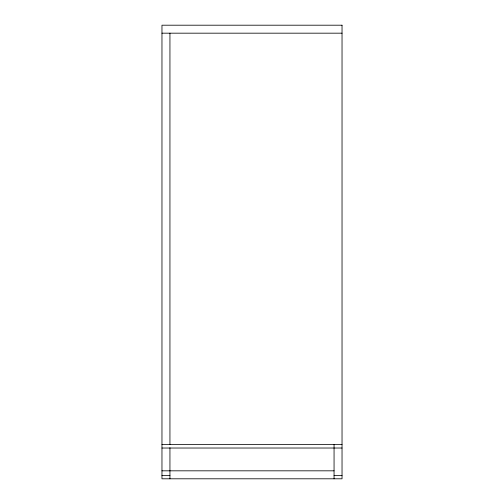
<?xml version="1.0" encoding="UTF-8"?>
<svg xmlns="http://www.w3.org/2000/svg" width="504" height="504" viewBox="0 0 504 504"><rect width="100%" height="100%" fill="white"/><g stroke="black" fill="none" stroke-linecap="round" stroke-linejoin="round"><path stroke-width="0.76" d="M161.967 33.176L342.033 33.176M161.967 444.61L342.033 444.61M161.967 448.031L342.033 448.024M161.967 470.824L334.058 470.824M161.967 475.379L169.942 475.379M334.058 475.379L342.033 475.379M334.058 444.61L334.058 478.8M169.942 33.176L169.942 444.61M169.942 447.691L169.942 478.8M342.033 25.2L161.967 25.2L161.967 478.8L342.033 478.8L342.033 25.2"/></g></svg>
